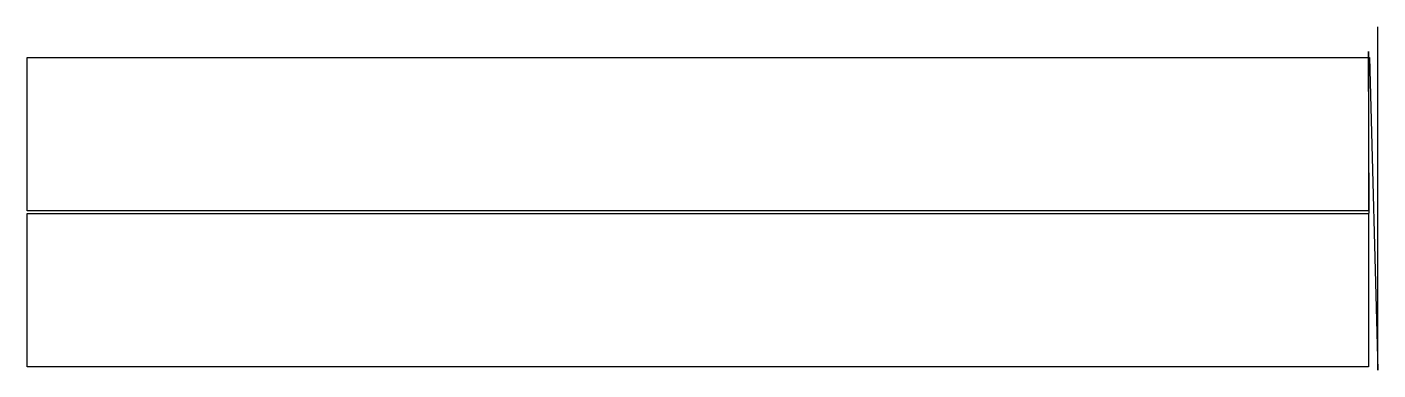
# Model space of a CAD drawing. Header units: metres. Extents: x 15 to 6698, y 0 to 1700.
import ezdxf

# ---------------------------------------------------------------- set-up
doc = ezdxf.new("R2010")
doc.units = ezdxf.units.M

msp = doc.modelspace()

# ---------------------------------------------------------------- linework, layer by layer
at = {"layer": 'TOOL_0'}
for p, q in [((6698.185, 1699), (6698.185, 1700)), ((6698.185, 1), (6698.185, 1699)), ((15, 788.162), (15, 1548.162)), ((15, 1548.162), (6651, 1548.162)), ((6654.536, 778.537), (6651, 1578.162)), ((6651, 1578.162), (6651, 1548.162)), ((6651, 1548.162), (6651, 788.162)), ((6651, 1548.162), (6656, 1548.162)), ((6656, 1548.162), (6698.185, 0)), ((6651, 788.162), (15, 788.162)), ((15, 15.001), (15, 775.001)), ((15, 775.001), (6651, 775.001)), ((6654.536, 778.537), (6651, 775.001)), ((6651, 775.001), (6654.536, 778.537)), ((6651, 775.001), (6651, 15.001)), ((6651, 15.001), (15, 15.001)), ((6698.185, 0), (6698.185, 1)), ((6698.185, 1), (6698.185, 0)), ((6698.185, 0), (6698.185, 1))]:
    msp.add_line(p, q, dxfattribs=at)

doc.saveas('drawing.dxf')
